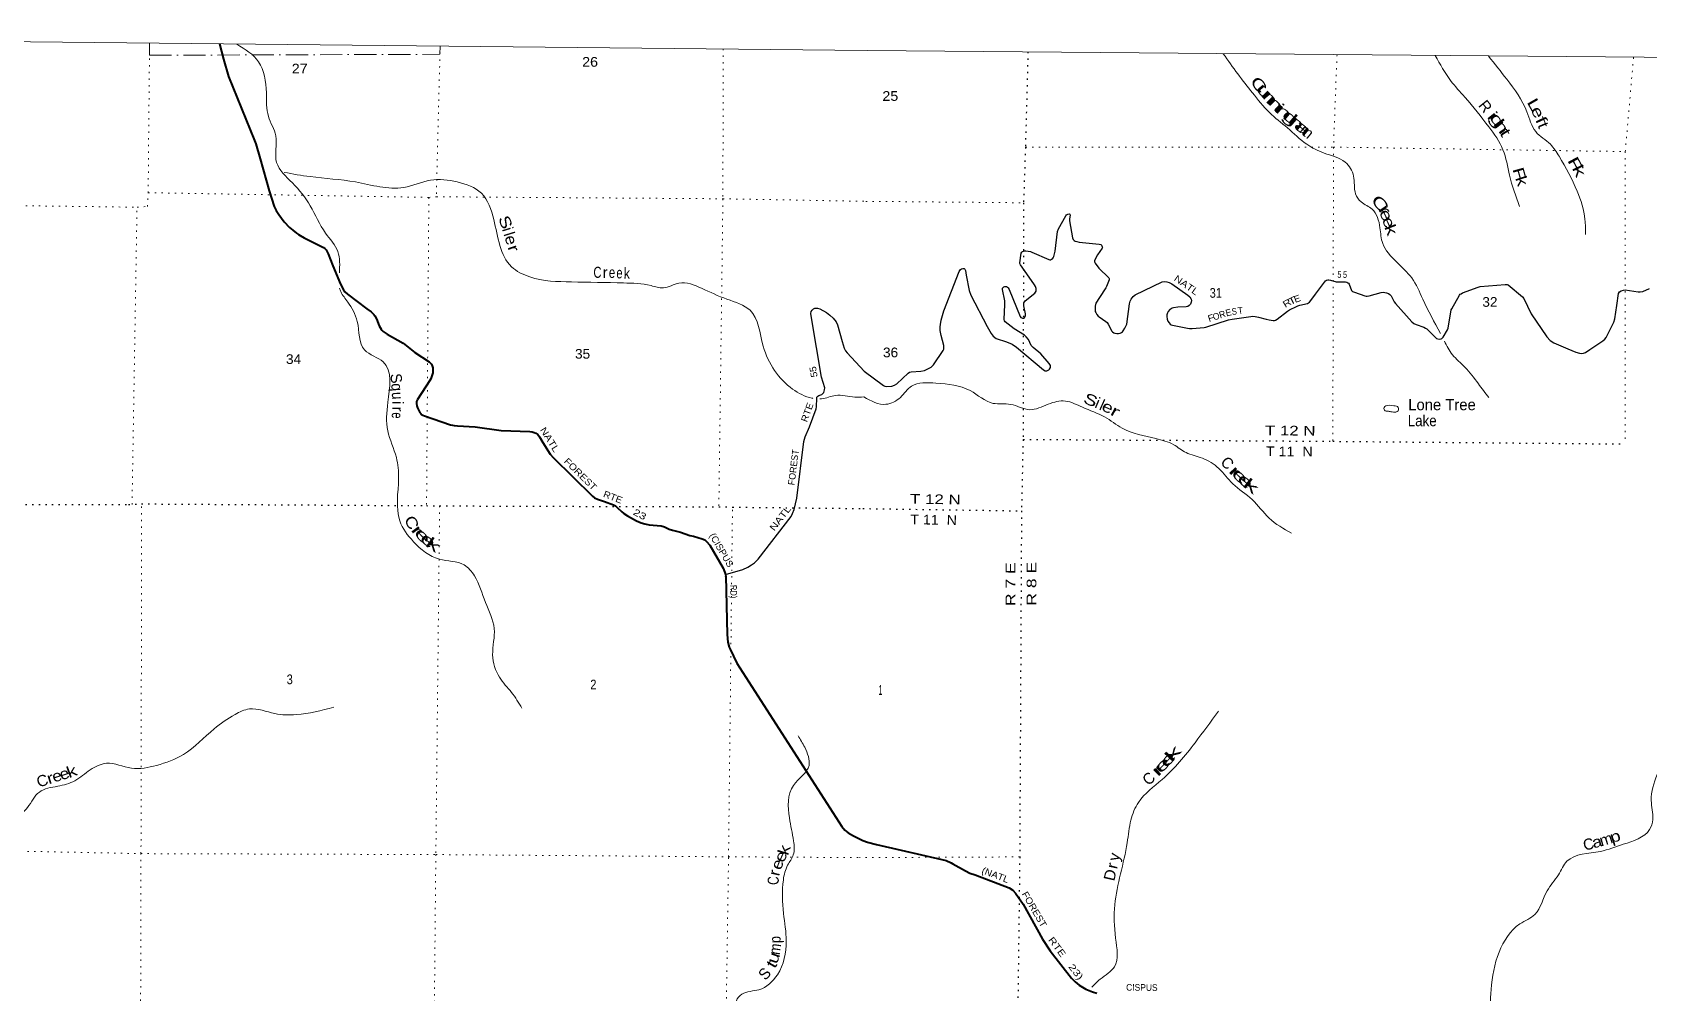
# Model space of a CAD drawing. Header units: feet. Extents: x -254670 to 6, y -549186 to -364975.
# Drawn here: x -236141 to -206975, y -382311 to -364975 of the extents above; entities that cross this region are included whole.
import ezdxf
from ezdxf.enums import TextEntityAlignment as Align

# ---------------------------------------------------------------- set-up
doc = ezdxf.new("R2010")
doc.units = ezdxf.units.FT
doc.header["$LTSCALE"] = 80
doc.linetypes.add('DOT_DASHED', pattern=[7.7, 5, -1.2, 0.3, -1.2])
doc.linetypes.add('DOTTED', pattern=[1.5, 0.3, -1.2])
for name, color, linetype, lineweight in [('26', 7, 'Continuous', 40), ('29', 7, 'Continuous', 25), ('39', 7, 'Continuous', 13), ('4', 7, 'Continuous', 13), ('44', 7, 'DOT_DASHED', 13), ('6', 7, 'DOTTED', 25), ('7', 7, 'DOTTED', 13)]:
    doc.layers.add(name, color=color, linetype=linetype, lineweight=lineweight)
for name, color, linetype in [('27', 7, 'Continuous'), ('30', 7, 'Continuous'), ('41', 7, 'Continuous')]:
    doc.layers.add(name, color=color, linetype=linetype)

msp = doc.modelspace()

# ---------------------------------------------------------------- linework, layer by layer
at = {"layer": '26'}
for points in [[(-232762.99, -365185.39), (-232690.73, -365460.37), (-232599.4, -365772.77), (-232131.59, -366928), (-232109.35, -366987.73), (-232032.93, -367259.49), (-231870.34, -367839.42), (-231776.73, -368116.53), (-231743.29, -368189.79), (-231695.68, -368261.25), (-231594.55, -368393.23), (-231501.24, -368495.51), (-231441.72, -368549.11), (-231376.25, -368598.74), (-231336.57, -368626.54), (-231311.26, -368643.6), (-231235.39, -368686.09), (-230886.47, -368860.32), (-230861.4, -368879.66), (-230841.56, -368903.48), (-230806.04, -368976.36), (-230721.4, -369193), (-230582.43, -369521.2), (-230529.08, -369621.14), (-230501.3, -369660.85), (-230456.93, -369704.39), (-230107.42, -369966), (-230027.12, -370022.16), (-230000.34, -370043.01), (-229976.44, -370068.88), (-229958.67, -370092.64), (-229929.9, -370145.25), (-229881.49, -370271.63), (-229864.68, -370305.8), (-229849.55, -370330.87), (-229835.41, -370349.47), (-229822.02, -370362.38), (-229808.13, -370375.28), (-229792.76, -370388.68), (-229741.35, -370424.94), (-229450.46, -370588.99), (-229240.09, -370753.61), (-228979.81, -370926.17), (-228954.01, -370947.01), (-228937.15, -370966.87), (-228924.25, -370992.67), (-228918.3, -371013.52), (-228916.32, -371029.4), (-228913.34, -371075.06), (-228916.62, -371119.3), (-228936.16, -371194.18), (-228950.54, -371229.42), (-228969.54, -371263.1), (-229193.07, -371602.87), (-229206.97, -371637.89), (-229210.94, -371676.6), (-229205.98, -371715.32), (-229191.74, -371751.67), (-229150.43, -371837.41), (-229133.56, -371857.26), (-229116.7, -371873.14), (-229097.85, -371887.04), (-229067.6, -371898.65), (-228594.4, -372060.26), (-228560.67, -372069.19), (-228529.36, -372075.2), (-228468.42, -372081.11), (-228149.33, -372096.1), (-227681.6, -372164.83), (-227162.62, -372182.2), (-227120.25, -372184.34), (-227086.52, -372198.24), (-227054.77, -372214.12), (-227022.72, -372236.99), (-226989.3, -372275.67), (-226930.66, -372377.36), (-226795.68, -372592.9), (-226742.29, -372651.88), (-226034.48, -373350.45), (-225995.31, -373377.49), (-225940.79, -373400.39), (-225817.98, -373444.91)], [(-225817.98, -373444.91), (-225654.84, -373504.04), (-225621.32, -373523.41), (-225586.59, -373552.19), (-225506.15, -373629.35), (-225466.56, -373662.38), (-225401.09, -373706.05), (-225239.37, -373790.96), (-225155.07, -373827.15), (-225091.49, -373849.91), (-225008.25, -373862.89), (-224796.18, -373881.36), (-224734.45, -373900.61), (-224652.4, -373944.26), (-224591.6, -373964.13), (-224446.1, -374000.24), (-224274.08, -374059.63), (-224211.66, -374072.33), (-224054.92, -374116), (-224009.29, -374137.84), (-223977.54, -374165.63), (-223916.97, -374234.92), (-223674.82, -374645.39), (-223643.23, -374724.49), (-223631.33, -374762.21), (-223627.24, -374797.03), (-223627.21, -374795.02), (-223603.95, -375844.89), (-223591.64, -375983.13), (-223567.84, -376074.45), (-223548, -376110.19), (-223426.18, -376364.78), (-221533.2, -379311.96), (-221479.64, -379378.91), (-221420.55, -379426.57), (-221322.9, -379480.6), (-221213.86, -379532.49)], [(-221213.86, -379532.49), (-221155.39, -379562.54), (-221074.05, -379592.85), (-220909.55, -379639.25), (-219649.58, -379928.08), (-219561.08, -379964.83), (-219528.74, -379984.87), (-219303.84, -380114.34), (-219222.19, -380152.87), (-219130.16, -380181.87), (-218516.39, -380417.68), (-218448.92, -380461.14), (-218398.13, -380514.27), (-218263.98, -380711.34), (-217911.78, -381342.67), (-217777.65, -381553.81), (-217391.1, -382048.55), (-217322.89, -382118.07), (-217252.04, -382173.56), (-217131.89, -382250.63), (-217008.16, -382298.16), (-216931.63, -382321.53)]]:
    msp.add_lwpolyline(points, dxfattribs=at)
at = {"layer": '29'}
for points in [[(-218194.06, -369337.25), (-218310.43, -369173.84), (-218319.64, -369149.23), (-218321.33, -369133.46), (-218298.82, -368964.55), (-218286.98, -368945.21), (-218271.25, -368930.78), (-218256.06, -368924.02), (-218236.37, -368920.64), (-218213.29, -368921.76), (-218131.83, -368934.43), (-218106.95, -368940.91), (-217800.86, -369078.29), (-217781.73, -369081.67), (-217769.6, -369079.89), (-217750.22, -369071.53), (-217734.47, -369062.52), (-217718.71, -369043.38), (-217708.34, -369020.17), (-217684.87, -368928.03), (-217643.43, -368569.07), (-217625.31, -368524.28), (-217494.45, -368289.27), (-217477.33, -368268.67), (-217458.76, -368258.53), (-217427.51, -368253.68), (-217417.69, -368258.54), (-217413.75, -368269.79), (-217428.94, -368348.62), (-217427.33, -368380.14), (-217371.36, -368685.7), (-217359.17, -368712.33), (-217342.86, -368731.48), (-217326.53, -368742.73), (-217293.9, -368752.87), (-217249.67, -368760.96), (-216891.9, -368798), (-216860.09, -368805.8), (-216847.71, -368815.93), (-216834.2, -368844.64), (-216833.08, -368857.6), (-216836.45, -368869.98), (-216922.93, -368994.46), (-216963.06, -369069.3), (-216973.18, -369097.45), (-216973.18, -369116.59), (-216961.93, -369142.49), (-216898.21, -369233.52), (-216717.46, -369405.42), (-216710.71, -369418.37), (-216709.74, -369423.74), (-216708.46, -369433.58), (-216710.15, -369441.46), (-216758.53, -369563.64), (-216772.53, -369589.83), (-216882.14, -369761.58)], [(-221132.59, -371092.67), (-220784.09, -371349.45), (-220759.33, -371360.71), (-220721.51, -371368.2), (-220633.29, -371362.96), (-220586.03, -371347.19), (-220543.66, -371319.46), (-220338.46, -371126.49), (-220311.45, -371108.48), (-220284.88, -371102.78), (-220109.57, -371090.16), (-220041.37, -371076.95), (-219980.6, -371052.17), (-219924.33, -371018.39), (-219882.52, -370979.6), (-219703.77, -370721.12), (-219692.51, -370694.1), (-219690.78, -370666.03), (-219692.51, -370628.79), (-219739.97, -370448.84), (-219757.79, -370356.31), (-219760.04, -370293.25), (-219755.17, -370247.99), (-219744.29, -370173.89), (-219695.3, -370005.6), (-219419.07, -369291.08), (-219394.62, -369259.35), (-219376.31, -369246.04), (-219351.55, -369241.54), (-219329.04, -369239.29), (-219315.54, -369248.3), (-219302.04, -369275.32), (-219290.78, -369356.39), (-219234.52, -369637.9), (-219206.05, -369720.55), (-218914.27, -370282.95), (-218841.78, -370410.37), (-218801.27, -370459.91), (-218751.75, -370500.45), (-218559.99, -370560.83), (-218461.42, -370604.04), (-218382.26, -370658.62), (-217897.04, -371068.04), (-217863.87, -371088.24), (-217836.86, -371088.24), (-217800.46, -371070.83), (-217785.1, -371054.46), (-217771.6, -371022.93), (-217771.6, -370991.41), (-217790.72, -370954.49), (-217941.18, -370780.64), (-218084.44, -370662.61), (-218118.13, -370628.66), (-218167.71, -370518.47), (-218206.43, -370471.37), (-218235.23, -370441.9), (-218423.73, -370325.08), (-218532.32, -370245.97), (-218586.34, -370198.68), (-218599.84, -370182.92), (-218604.47, -370157.01), (-218590.51, -369888.15), (-218594.22, -369822.59), (-218632.9, -369618.83), (-218632.48, -369592.88), (-218619.54, -369575.99), (-218609.41, -369569.23), (-218593.88, -369564.95), (-218564.96, -369565.86), (-218546.96, -369574.87), (-218534.02, -369587.25), (-218516.11, -369615.77), (-218317.85, -370103.14), (-218301.63, -370122.12), (-218274.62, -370133.38), (-218249.87, -370133.38), (-218236.93, -370126.62), (-218229.5, -370117.91), (-218221.17, -370088.33), (-218222.58, -370057.75), (-218250.68, -369913), (-218247.62, -369860.88), (-218240.3, -369839.48), (-218225.19, -369820.87), (-218052.08, -369681.77), (-218038.87, -369667.2), (-218029.3, -369646.93), (-218025.36, -369623.28), (-218029.3, -369599.64), (-218037.74, -369565.85), (-218055.93, -369531.2), (-218194.06, -369337.25)], [(-216882.14, -369761.58), (-216949.66, -369867.39), (-216962.79, -369917.21), (-216963.91, -369982.53), (-216959.97, -370016.3), (-216951.53, -370032.07), (-216932.42, -370066.25), (-216908.77, -370097.38), (-216892.45, -370112.02), (-216767.53, -370197.6), (-216748.97, -370214.49), (-216729.65, -370242.53), (-216660.62, -370369.88), (-216649.17, -370383.7), (-216629.11, -370399.16), (-216607.18, -370408.17), (-216573.97, -370412.67), (-216544.16, -370410.42), (-216512.08, -370404.79), (-216487.89, -370394.65), (-216469.31, -370380.02), (-216455.66, -370365.2), (-216427.12, -370315.83), (-216402.92, -370266.28), (-216393.53, -370245.27), (-216343.93, -369878.35), (-216329.77, -369830.51), (-216311.77, -369789.97), (-216278.01, -369744.93), (-216240.91, -369714.59), (-215754.43, -369481.7), (-215708.58, -369472.42), (-215668.06, -369476.93), (-215626.42, -369490.44), (-215581.81, -369515.22), (-215290.86, -369718.32), (-215256.75, -369751.69), (-215232.55, -369789.97), (-215226.36, -369815.87), (-215230.33, -369847.28), (-215245.5, -369880.06), (-215268.56, -369907.08), (-215290.51, -369922.85), (-215322.12, -369930.83), (-215473.19, -369937.63), (-215547.65, -369948.74), (-215574.66, -369956.63), (-215594.36, -369964.75), (-215614.05, -369978.02), (-215644.43, -370012.93), (-215656.81, -370036.58), (-215666.94, -370073.73), (-215668.88, -370106.65), (-215665.81, -370150.31), (-215648.93, -370190.84), (-215629.8, -370221.25), (-215608.46, -370243.64), (-215590.41, -370255.03), (-215565.66, -370264.04), (-215294.44, -370318.09), (-215259.3, -370318.75), (-215212.3, -370319.21), (-214993.97, -370302.32), (-214963.06, -370295.06), (-214558.63, -370167.89), (-214489.82, -370150.3), (-214156.71, -370103.01), (-214115.07, -370100.76), (-214074.59, -370103.59), (-214017.17, -370114.27), (-213876.03, -370153.38), (-213824.73, -370166.07), (-213748.21, -370177.33), (-213728.51, -370176.2), (-213709.21, -370170.79), (-213678.44, -370152.56), (-213493.51, -370009.96), (-213453.36, -369985.9), (-213331.83, -369925.1), (-213304.25, -369914.96), (-213270.54, -369903.39), (-213129.13, -369868.41), (-213112.94, -369859.79), (-213097.75, -369846.27), (-213017.8, -369742.02)], [(-213017.8, -369742.02), (-212987.84, -369702.96), (-212804.6, -369462.29), (-212788.84, -369451.03), (-212766.69, -369443.82), (-212744.4, -369443.15), (-212714.57, -369448.78), (-212614.22, -369479.18), (-212586.28, -369480.31), (-212500.75, -369478.05), (-212446.74, -369480.31), (-212419.73, -369487.06), (-212403.09, -369494.96), (-212391.03, -369503.96), (-212379.21, -369518.59), (-212338.14, -369635.7), (-212320.82, -369652.19), (-212286.38, -369668.36), (-212096.19, -369732.54), (-212073.68, -369737.05), (-212054.35, -369738.67), (-212019.67, -369733.67), (-211804.16, -369669.49), (-211765.46, -369666.75), (-211734.39, -369669.49), (-211707.38, -369676.25), (-211672.49, -369688.63), (-211647.27, -369705.85), (-211624.1, -369729.17), (-211613.41, -369746.06), (-211565.02, -369838.39), (-211544.96, -369869.27), (-211248.23, -370203.24), (-211212.03, -370231.28), (-211172.83, -370250.53), (-211030.47, -370297.82), (-211001.86, -370313.29), (-210977.58, -370330.48), (-210803.27, -370499.57), (-210779.51, -370510.65), (-210750.25, -370512.9), (-210718.74, -370509.52), (-210709.74, -370503.89), (-210698.55, -370496.41), (-210686.11, -370480.24), (-210605.08, -370346.24), (-210593.26, -370314.61), (-210538.69, -369985.91), (-210529.8, -369963.86), (-210387.33, -369721.29), (-210373.82, -369704.4), (-210358.82, -369694.27), (-210332.19, -369678.5), (-210050.85, -369572.65), (-210018.77, -369564.56), (-209567.5, -369529.86), (-209529.24, -369529.86), (-209513.09, -369534.56)], [(-209513.09, -369534.56), (-209254.49, -369747.43), (-209227.65, -369780.96), (-209095.91, -370055.83), (-208815.77, -370470.1), (-208754.66, -370538.34), (-208685.23, -370580.46), (-208432.74, -370687.49), (-208289.1, -370747.11), (-208221.58, -370767.38), (-208182.37, -370773.84), (-208151.81, -370769.63), (-208113.55, -370756.12), (-208034.34, -370698.77), (-207800.7, -370546.67), (-207764.69, -370512.89), (-207743.42, -370486.36), (-207604.89, -370206.61), (-207587.52, -370146.4), (-207551.99, -369905)], [(-207551.99, -369905), (-207520.54, -369691.3), (-207500.23, -369659.35), (-207469.84, -369639.08), (-207430.46, -369627.82), (-207398.82, -369626.05), (-207165.84, -369662.07), (-207128.86, -369661.6), (-207081.6, -369652.6), (-206957.57, -369597.53)], [(-223630.54, -374764.71), (-223322.4, -374670.03), (-223228.87, -374629.72), (-223162.96, -374587.51), (-223110.24, -374550.58), (-223043.28, -374484.93), (-222448.57, -373714.31), (-222423.48, -373661.58), (-222395.8, -373590.35), (-222346.69, -373386.81), (-222217.88, -372364.13), (-222198.08, -372279.29), (-222116.94, -372096.74), (-221998.37, -371774.12), (-221990.34, -371735.46), (-221986.51, -371580.23), (-221982.56, -371561.76), (-221973.33, -371548.57), (-221965.42, -371541.98), (-221950.92, -371532.74), (-221896.87, -371511.64), (-221875.73, -371496.3), (-221859.97, -371476.03), (-221850.74, -371452.28), (-221844.15, -371428.54), (-221843.87, -371392.45), (-221899.37, -371201.38), (-222084.34, -370128.87), (-222093.29, -370050.2), (-222085.38, -370013.27), (-222072.08, -369988.72), (-222048.47, -369965.79), (-222022.1, -369955.23), (-221970.75, -369955.85), (-221931.81, -369967.11), (-221811.2, -370031.73), (-221750.86, -370078.72), (-221692.56, -370137.25), (-221637.2, -370200.57), (-221614.43, -370252.71), (-221530.46, -370558.36), (-221489.56, -370675.4), (-221465.84, -370725.52), (-221438.89, -370763.89), (-221132.59, -371092.67)]]:
    msp.add_lwpolyline(points, dxfattribs=at)
at = {"layer": '39'}
for points in [[(-232451.7, -365189.16), (-232058.18, -365507.49), (-231918.8, -366065.39), (-231879.98, -366494.76), (-231749, -366843.2), (-231733.28, -367324.5), (-231449.4, -367691.67), (-231126.06, -368107.82), (-230850.43, -368599.63), (-230628.47, -368933.52), (-230601.11, -369319.18)], [(-214651.13, -365361.87), (-214388.74, -365726.67), (-214123.98, -366065.83), (-213819.28, -366423.58), (-213493.41, -366699.17), (-213145.7, -366995.14), (-212832.37, -367155.95), (-212450.8, -367321.65), (-212299.35, -367568.89), (-212263.45, -367893.07), (-212164.87, -368035.07), (-211965.7, -368168.3), (-211823.47, -368503.88), (-211774.96, -368786), (-211526.19, -369118.92), (-211250.75, -369409.95), (-211050.84, -369790.51), (-210734.18, -370409.51)], [(-210825.8, -365395.8), (-210548.59, -365845.79), (-210291.4, -366148.66), (-209860.41, -366680.94), (-209604.68, -367094.38), (-209486.21, -367556.34), (-209304.79, -368119.63)], [(-209863.47, -365406.17), (-209535.62, -365822.46), (-209171.67, -366410.19), (-209013.66, -366768.1), (-208749.45, -366996.65), (-208591.58, -367213.8), (-208264.36, -367843.3), (-208124.43, -368353.79), (-208113.93, -368623.36)], [(-231595.3, -367503.99), (-231128.88, -367580.44), (-230311.99, -367677.01), (-229436.65, -367774.58), (-228954.53, -367646.01), (-228473.19, -367676.42), (-228039.27, -367881.13), (-227813.74, -368355.97), (-227494.02, -369206.8), (-227166.57, -369389.55), (-226414.11, -369480.98), (-225472.86, -369499.18), (-224977.73, -369547.94), (-224754.63, -369588.01), (-224472.87, -369502.28), (-224065.22, -369595.84), (-223606.97, -369792.91), (-223189.11, -369993.31), (-222952.52, -370641.44), (-222421.75, -371415.39), (-222073.83, -371580.37), (-222059.09, -371583.47)], [(-230597.31, -369596.02), (-230573.49, -369656.02), (-230450.93, -369844.3), (-230277.63, -370193.46), (-230147.58, -370708.94), (-229808.64, -370926.1), (-229726.69, -371654.09), (-229727.65, -372167.31), (-229572.85, -372651), (-229533.11, -373028.06), (-229510.31, -373795.28), (-229262.86, -374169.87), (-228796.62, -374485.83), (-228350.86, -374590.11), (-228162.77, -374786.56), (-227965.53, -375264.95), (-227806.52, -375738.65), (-227835.03, -376213.15), (-227711.09, -376617.82), (-227494.12, -376891.25), (-227305.54, -377174.26)], [(-210661.67, -370548.82), (-210515.59, -370794.62), (-210291.51, -371018.65), (-210048.34, -371319.32), (-209860.74, -371567.01)], [(-221928.26, -371593.52), (-221898.62, -371591.44), (-221649.53, -371529.3), (-221299.27, -371561.49), (-221138.93, -371557.4)], [(-221138.93, -371557.4), (-220738.53, -371690.33), (-220477.67, -371564.95), (-220276.08, -371362.42), (-219835.35, -371309.7), (-219218.25, -371442.2), (-218803.37, -371672.67), (-218488.16, -371690.74), (-218143.84, -371787.61), (-217808.98, -371687.3), (-217500.81, -371630.89), (-217192.88, -371743.38), (-216793.32, -371917.35), (-216474.53, -372120.46), (-215870.22, -372309.1), (-215546.19, -372419.78), (-215323.02, -372561.35), (-215028.98, -372661.6), (-214732.07, -372848.35), (-214480.53, -373122.99), (-214128.7, -373410.97), (-213825.67, -373742.56), (-213417.4, -374017.19)], [(-211626.27, -371824.1), (-211537.93, -371829.24), (-211495.42, -371805.65), (-211494.62, -371745.34), (-211574.61, -371716.17), (-211715.29, -371718.41), (-211749.84, -371748.13), (-211732.55, -371808.67), (-211686.67, -371815.49), (-211626.27, -371824.1)], [(-202909.31, -373589.58), (-202928.3, -374114.14), (-202982.55, -374569.89), (-203009.46, -375237.11), (-203398.84, -375499.97), (-203878.43, -375726.54), (-204119.01, -376029.33), (-204547.89, -376401.9), (-204975.91, -376557.33), (-205525.53, -376791.64), (-205908.31, -377172.84), (-206529.52, -377806.38), (-206822.34, -378373.71), (-206928.98, -378840.85), (-206901.35, -379183.03), (-206958.02, -379365.29), (-207433.73, -379632.71), (-207847.32, -379760.17), (-208450.46, -379939.51), (-208604.37, -380182.86), (-208807.11, -380471.85), (-209027.73, -380897.33), (-209299.27, -381070.83), (-209673.68, -381578.81), (-209819.22, -382252.57), (-209829.37, -382867.73), (-209864.96, -383432.29), (-210115.35, -383982.06), (-210233.68, -384166.3)], [(-230702.63, -377160.13), (-231378.35, -377291.41), (-231765.14, -377272.69), (-232223.39, -377190.34), (-232483.19, -377288.52), (-232860.79, -377549.72), (-233413.29, -378011.19), (-233900.64, -378208.1), (-234353.17, -378258.69), (-234805.26, -378170.41), (-235095.66, -378288.19), (-235373.32, -378484.68), (-235683.55, -378584.01), (-236014.04, -378689.02), (-236228.62, -378967.11), (-236452.07, -379176.62), (-236946.43, -379427.75), (-237300.58, -379387.45), (-237925.03, -379354.57), (-238389.65, -379404.95), (-239226.97, -379324.14), (-239927.95, -379285.92), (-240711.14, -379336.86), (-241097.68, -379418.77), (-241274.31, -379488.19)], [(-214739.76, -377227.62), (-215161.26, -377801.36), (-215754.68, -378461.39), (-216182.12, -378876.21), (-216316.92, -379194.21), (-216384.62, -379603.54), (-216608.42, -380724.7), (-216594.29, -381328.09), (-216615.16, -381842.58), (-216873.33, -382068.52), (-217026.11, -382213.67)], [(-222322.14, -377672.55), (-222204.85, -377881.87), (-222125.9, -378207.27), (-222406.46, -378568.76), (-222481.3, -379155.18), (-222403.97, -379573.13), (-222410.37, -379822.6), (-222512.47, -380010.03), (-222589.7, -380274.38), (-222586.28, -380882.27), (-222536.57, -381380.26), (-222696.45, -381987.36), (-223029.85, -382257.37), (-223339.76, -382338.58), (-223434.6, -382457.71), (-223442.65, -382519.06)]]:
    msp.add_spline(points, degree=3, dxfattribs=at)
at = {"layer": '4'}
msp.add_lwpolyline([(-252658.03, -364975.08), (-221076.82, -365300.9), (-189495.2, -365583.27), (-157913.21, -365822.21), (-126330.93, -366017.71), (-94748.41, -366181.36), (-63165.71, -366278.36), (-31582.88, -366343.53), (0, -366365.25), (0, -549186.32), (-31834.36, -549164.42), (-63668.65, -549098.74), (-95502.83, -548989.26), (-127336.83, -548836.01), (-159170.57, -548638.96), (-191004.03, -548398.11), (-222837.12, -548113.49), (-254669.8, -547785.08)], close=True, dxfattribs=at)
msp.add_lwpolyline([(-252658.03, -364975.08), (-221076.82, -365300.9), (-189495.2, -365583.27), (-157913.21, -365822.21), (-126330.93, -366017.71), (-94748.41, -366181.36), (-63165.71, -366278.36), (-31582.88, -366343.53), (0, -366365.25), (0, -549186.32), (-31834.36, -549164.42), (-63668.65, -549098.74), (-95502.83, -548989.26), (-127336.83, -548836.01), (-159170.57, -548638.96), (-191004.03, -548398.11), (-222837.12, -548113.49), (-254669.8, -547785.08)], close=True, dxfattribs=at)
at = {"layer": '44'}
msp.add_lwpolyline([(-234026.01, -365172.55), (-234029.57, -365389.44), (-228785.19, -365371.61), (-228781.97, -365225.4)], dxfattribs=at)
at = {"layer": '6'}
msp.add_line((-221156.46, -373571.95), (-218292.57, -373613.48), dxfattribs=at)
for points in [[(-218175.58, -365328.65), (-218221.85, -367051.35), (-218255.18, -368052.27), (-218263.44, -372322.96), (-218292.57, -373613.48), (-218324.95, -379860.41), (-218383.68, -384569.85)], [(-218263.44, -372322.96), (-212674.12, -372357.71), (-207398.44, -372406.58)], [(-249500.59, -373358.14), (-244915.63, -373415.69), (-244714.39, -373437.26), (-239615.99, -373472.59), (-239386.46, -373490.63), (-234404.82, -373500.26), (-234168.42, -373487.76), (-229027.62, -373519.79), (-228791.8, -373523.85), (-223753.54, -373540.03), (-223507.67, -373546.27), (-221156.46, -373571.95)]]:
    msp.add_lwpolyline(points, dxfattribs=at)
at = {"layer": '7'}
for p, q in [((-234051.45, -367870.34), (-234026.01, -365172.55)), ((-228781.97, -365225.4), (-228850.89, -367943.65)), ((-228986.19, -367955.42), (-229027.62, -373519.79)), ((-221103.07, -368026.24), (-218255.18, -368052.27)), ((-234342.01, -373498.86), (-234251.64, -368132.57)), ((-222465.5, -379865.35), (-221217.13, -379872.61)), ((-218324.95, -379860.41), (-221217.13, -379872.61))]:
    msp.add_line(p, q, dxfattribs=at)
for points in [[(-223675.58, -365275.73), (-223679.93, -367980.23), (-223753.54, -373540.03)], [(-212599.12, -365380.95), (-212662.16, -367047.52), (-212674.12, -372357.71)], [(-207248.93, -365429.87), (-207396.95, -367128.43), (-207398.44, -372406.58)], [(-218221.85, -367051.35), (-212662.16, -367047.52), (-207396.95, -367128.43)], [(-252692.97, -368149.65), (-249872.84, -368174.07), (-244852.49, -368222.01), (-244561.89, -368206.88), (-239519.11, -368080.24), (-239260.79, -368066.57), (-234251.64, -368132.57), (-234063.87, -368117.68), (-234051.45, -367870.34), (-228986.19, -367955.42), (-228850.89, -367943.65), (-223679.93, -367980.23), (-221103.07, -368026.24)], [(-234224.15, -388748.99), (-234193.21, -385096.54), (-234180.7, -379801.36), (-234168.42, -373487.76)], [(-228791.8, -373523.85), (-228860.19, -379818.37), (-228911.17, -385122.95), (-228915.42, -385736.54)], [(-223618.38, -382537.41), (-223578.41, -379858.87), (-223507.67, -373546.27)], [(-249951.72, -379608.08), (-244759.2, -379651.68), (-239465.35, -379694.4), (-234180.7, -379801.36), (-228860.19, -379818.37), (-223578.41, -379858.87), (-222765.48, -379863.6)]]:
    msp.add_lwpolyline(points, dxfattribs=at)

# ---------------------------------------------------------------- texts
at = {"layer": '27'}
for s, rotation, width, p in [('NATL', 301.97, 1.2, (-226985.86, -372151.04)), ('FOREST', 315.376, 1.15, (-226559.37, -372731.89)), ('RTE', 338.574, 1.1, (-225850.73, -373356.67)), ('23', 332.299, 1.35, (-225314.18, -373673.56)), ('(CISPUS', 300.538, 1.05, (-223930.8, -374058.01)), ('RD)', 271.269, 0.85, (-223549.59, -374951.41)), ('(NATL', 338.983, 1.1, (-219022.88, -380151.5)), ('FOREST', 300.244, 1.1, (-218292.58, -380528.53)), ('RTE', 306.426, 1.25, (-217815.95, -381359.91)), ('23)', 308.001, 1.35, (-217453.04, -381847.91)), ('CISPUS', 359.475, 0.95, (-216404.4, -382274.25))]:
    msp.add_text(s, height=120, rotation=rotation, dxfattribs=dict(at, width=width)).set_placement(p)
at = {"layer": '30'}
for s, rotation, width, p in [('NATL', 325.083, 1.2, (-215552.17, -369446)), ('55', 99.785, 1.1, (-221969.92, -371191.34)), ('RTE', 69.82, 1.1, (-222163.8, -372021.33)), ('NATL', 52.342, 1.25, (-222754.11, -373986.45))]:
    msp.add_text(s, height=120, rotation=rotation, dxfattribs=dict(at, width=width)).set_placement(p)
for s, rotation, width, p in [('5', 357.684, 0.8, (-212557.1, -369407.32)), ('5', 357.604, 0.8, (-212457.2, -369408.33)), ('R', 30.932, 1.25, (-213470.7, -369914.68)), ('T', 26.578, 1.45, (-213382.33, -369873.22)), ('E', 19.894, 1.1, (-213296.96, -369840.14)), ('F', 17.455, 1.1, (-214856.79, -370188.01)), ('O', 17.455, 0.95, (-214762.06, -370158.48)), ('S', 8.08, 0.85, (-214445.28, -370071.68))]:
    msp.add_text(s, height=120, rotation=rotation, dxfattribs=dict(at, width=width)).set_placement(p, align=Align.CENTER)
for s, rotation, p in [('R', 17.455, (-214651.15, -370123.6)), ('E', 14.34, (-214541.65, -370091.3)), ('T', 8.08, (-214334.2, -370055.27))]:
    msp.add_text(s, height=120, rotation=rotation, dxfattribs=at).set_placement(p, align=Align.CENTER)
msp.add_text('FOREST', height=120, rotation=82.821, dxfattribs=at).set_placement((-222388.29, -373156.93))
at = {"layer": '41'}
for s, rotation, width, p in [('C', 308.659, 1.55, (-214086.04, -365985.21)), ('u', 309.773, 1.95, (-213984.48, -366104.17)), ('n', 312.773, 2.05, (-213885.86, -366217.45)), ('n', 315.494, 2.15, (-213787.12, -366327.44)), ('i', 316.68, 1.85, (-213703.16, -366421.88)), ('n', 319.63, 1.95, (-213621.83, -366486.44)), ('L', 299.874, 1.55, (-209123.79, -366332.94)), ('g', 319.927, 1.95, (-213499.54, -366588.67)), ('h', 319.927, 1.9, (-213395.14, -366677.3)), ('a', 319.455, 1.95, (-213283.89, -366774.4)), ('i', 308.701, 1.6, (-209872.73, -366541.92)), ('g', 307.645, 1.85, (-209781.99, -366620.32)), ('h', 305.387, 1.75, (-209712.69, -366731.31)), ('e', 295.571, 1.35, (-209065.35, -366460.57)), ('f', 295.413, 1.55, (-209003.33, -366601.77)), ('t', 292.989, 1.2, (-208968.51, -366689.94)), ('t', 301.346, 1.45, (-209643.46, -366838.07)), ('F', 285.781, 1.45, (-209403.11, -367556.22)), ('F', 298.216, 1.75, (-208383.03, -367407.77)), ('k', 295.54, 1.55, (-208319.75, -367518.8)), ('k', 287.852, 1.3, (-209359.18, -367688.49)), ('C', 311.668, 1.65, (-211894.44, -368135.38)), ('S', 291.221, 1.3, (-227696.09, -368437.93)), ('r', 304.805, 1.85, (-211819.89, -368234.64)), ('e', 295.048, 1.35, (-211801.84, -368314.78)), ('e', 293.324, 1.3, (-211754.89, -368444.78)), ('e', 287.287, 1.15, (-227598.1, -368753.05)), ('k', 290.937, 1.4, (-211715.79, -368575.56)), ('r', 288.747, 1.3, (-227549.85, -368905.54)), ('C', 359.27, 0.75, (-225945.41, -369406.95)), ('k', 359.034, 0.85, (-225414.79, -369424.09)), ('e', 357.657, 0.75, (-225684.27, -369409.43)), ('e', 357.657, 0.75, (-225549.87, -369417.06)), ('q', 275.095, 0.95, (-229661.39, -371388.38)), ('u', 272.69, 0.9, (-229652.04, -371538.4)), ('S', 337.119, 1.35, (-217082.2, -371703.26)), ('i', 337.119, 1.05, (-216957.41, -371755.92)), ('e', 267.934, 0.75, (-229653.97, -371888.43)), ('e', 335.821, 1.3, (-216775.77, -371831.09)), ('r', 331.499, 1.6, (-216644.57, -371902.86)), ('r', 312.21, 2.15, (-214507.15, -372969.48)), ('e', 316.157, 2, (-214414.07, -373059.63)), ('e', 319.663, 1.85, (-214313.08, -373150.13)), ('k', 321.923, 2, (-214211.14, -373242.25)), ('C', 296.72, 1.25, (-229383.96, -373869.69)), ('r', 306.524, 1.9, (-229270.27, -374024.46)), ('e', 313.091, 1.95, (-229167.72, -374130.43)), ('e', 321.096, 1.8, (-229060.23, -374222.05)), ('k', 325.098, 1.85, (-228964.03, -374305.14)), ('e', 46.677, 1.95, (-215582.12, -378161.84)), ('k', 46.677, 2.2, (-215489.21, -378063.31)), ('e', 17.807, 1.15, (-235533.88, -378452.11)), ('k', 20.005, 1.35, (-235397.47, -378409.04)), ('r', 44.735, 2.25, (-215766.65, -378358.5)), ('e', 46.677, 1.95, (-215679.55, -378264.74)), ('C', 17.511, 1.05, (-235931.64, -378578.92)), ('r', 17.701, 1.3, (-235789.65, -378533.3)), ('e', 17.701, 1.15, (-235668.79, -378492.6)), ('p', 17.219, 1.25, (-207550.89, -379585.27)), ('a', 16.514, 1.2, (-207880.88, -379683.65)), ('m', 17.037, 1.05, (-207716.49, -379636.4)), ('r', 77.426, 1.15, (-216559.35, -380040.77)), ('y', 77.426, 1.05, (-216524.23, -379882.09)), ('D', 77.426, 1.05, (-216596.54, -380208.64)), ('m', 81.841, 0.9, (-222642.26, -381536.66)), ('p', 90.712, 0.85, (-222638.05, -381351.94)), ('t', 60.566, 1.4, (-222718.03, -381843.74)), ('u', 71.268, 1.3, (-222674.38, -381712.53))]:
    msp.add_text(s, height=200, rotation=rotation, dxfattribs=dict(at, width=width)).set_placement(p, align=Align.CENTER)
for s, rotation, p in [('R', 308.701, (-209999.38, -366374.41)), ('m', 319.736, (-213206.4, -366838.89)), ('i', 287.287, (-227658.93, -368558.53)), ('l', 287.287, (-227631.91, -368644.89)), ('r', 359.371, (-225805.69, -369408.61)), ('S', 277.833, (-229672.11, -371235.1)), ('r', 269.783, (-229647.13, -371775.52)), ('i', 269.783, (-229646.7, -371660.7)), ('l', 335.821, (-216877.18, -371792.01)), ('C', 314.974, (-214647.58, -372819.72)), ('C', 42.055, (-215929.93, -378520.39)), ('C', 14.514, (-208035.92, -379726.35)), ('S', 47.81, (-222853.98, -382035.67))]:
    msp.add_text(s, height=200, rotation=rotation, dxfattribs=at).set_placement(p, align=Align.CENTER)
msp.add_text('Lone Tree', height=200, dxfattribs=at).set_placement((-211313.66, -371796.66))
at = {"layer": '41', "width": 0.9}
msp.add_text('Lake', height=200, dxfattribs=at).set_placement((-211322.54, -372085.43))
at = {"layer": '41'}
for s, rotation, width, p in [('k', 72.657, 1.3, (-222506.83, -379846.82)), ('e', 69.718, 1.2, (-222637.34, -380111.75)), ('e', 65.873, 1.3, (-222586.33, -379979.64)), ('C', 87.492, 0.8, (-222676.04, -380370.39)), ('r', 77.411, 1.15, (-222666.22, -380217.36))]:
    msp.add_text(s, height=200, rotation=rotation, dxfattribs=dict(at, width=width)).set_placement(p)
at = {"layer": '6'}
for s, rotation, width, p in [('T 12 N', 359.644, 1.3, (-213899.67, -372250.09)), ('T 11  N', 359.644, 1.1, (-213882.23, -372625.3)), ('T 12 N', 359.169, 1.3, (-220304.55, -373484.29)), ('T 11  N', 359.169, 1.1, (-220301.5, -373855.45)), ('R 7 E', 89.703, 1.35, (-218405.83, -375332.26)), ('R 8 E', 89.703, 1.35, (-218026.44, -375325.12))]:
    msp.add_text(s, height=175, rotation=rotation, dxfattribs=dict(at, width=width)).set_placement(p)
at = {"layer": '7'}
for s, width, p in [('26', 1.1, (-226220.31, -365596.45)), ('27', 1.1, (-231459.53, -365717.8)), ('25', 1.1, (-220802.4, -366212.35)), ('31', 0.85, (-214897.04, -369766.65)), ('32', 1.05, (-209976.71, -369929.69)), ('35', 1.05, (-226348.72, -370866.73)), ('36', 1.05, (-220791.29, -370841.2)), ('34', 1.05, (-231564.07, -370961.86)), ('3', 0.85, (-231551.86, -376742.63)), ('2', 0.85, (-226072.72, -376835.68)), ('1', 0.4, (-220869.87, -376934.73))]:
    msp.add_text(s, height=175, dxfattribs=dict(at, width=width)).set_placement(p)

doc.saveas('drawing.dxf')
